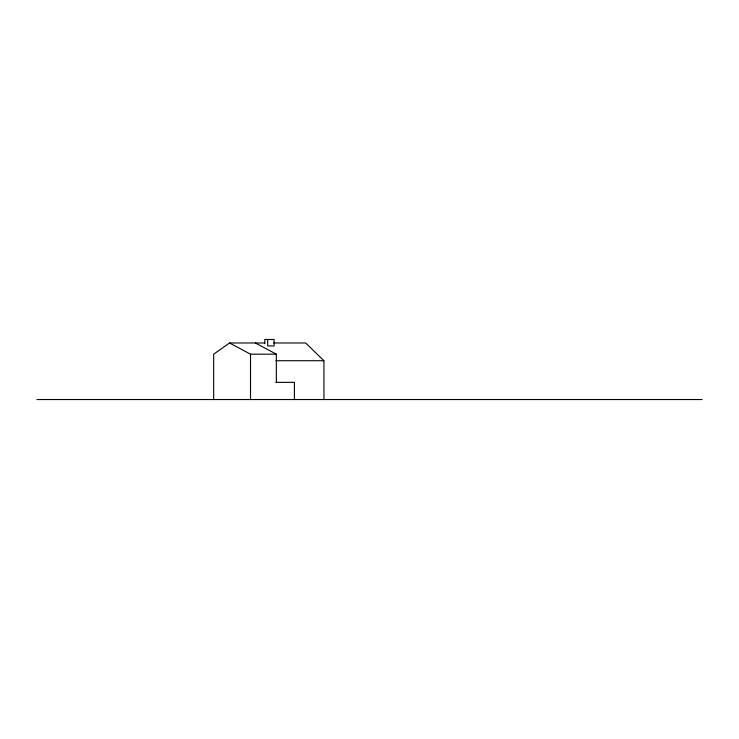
<?xml version="1.0" encoding="UTF-8"?>
<svg xmlns="http://www.w3.org/2000/svg" width="739" height="739" viewBox="0 0 739 739"><rect width="100%" height="100%" fill="white"/><g stroke="black" fill="none" stroke-linecap="round" stroke-linejoin="round"><path stroke-width="1.11" d="M264.497 342.979L229.524 342.979L213.673 354.184L213.673 399.54M273.652 342.979L305.678 342.979L323.931 360.724L323.931 399.54M229.524 342.979L250.521 354.184L276.349 354.184L276.349 382.359M275.896 360.724L323.931 360.724M275.869 382.359L294.418 382.359L294.418 399.54M36.95 399.54L702.05 399.54M255.352 342.979L276.349 354.184M267.675 339.46L267.675 345.944L274.104 345.944L274.104 339.46L264.821 339.46L264.821 343.783M250.521 354.184L250.521 399.54"/></g></svg>
